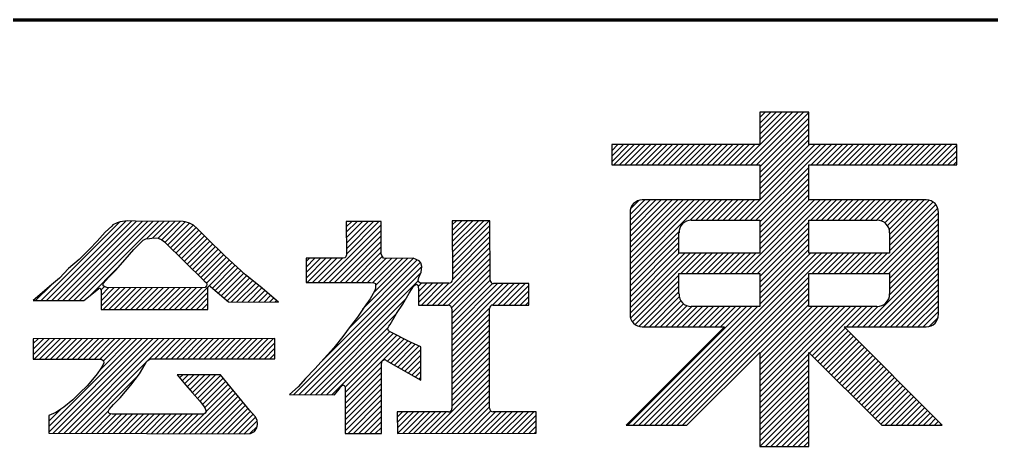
# Model space of a CAD drawing. Header units: millimetres. Extents: x 8300 to 125598, y -10383 to 40000.
# Drawn here: x 111977 to 112730, y -550 to -220 of the extents above; entities that cross this region are included whole.
import ezdxf

# ---------------------------------------------------------------- set-up
doc = ezdxf.new("R2010")
doc.units = ezdxf.units.MM
doc.header["$LTSCALE"] = 300
doc.layers.add('K他0_その他－１', color=7, linetype='CONTINUOUS')

# ---------------------------------------------------------------- blocks, each defined once
blk = doc.blocks.new('ZGroup317', base_point=(112982.37, 7361.52))
at = {"layer": 'K他0_その他－１', "color": 150, "linetype": 'Continuous', "lineweight": -3}
for p, q in [((101087.23, -219.57), (125147.52, -219.57)), ((112535.4, -332.18), (112576.27, -291.31)), ((112539.64, -332.18), (112580.52, -291.31)), ((112543.88, -332.18), (112584.76, -291.31)), ((112548.13, -332.18), (112588.7, -291.61)), ((112550.82, -312.51), (112572.03, -291.31)), ((112550.82, -308.27), (112567.79, -291.31)), ((112550.82, -304.03), (112563.54, -291.31)), ((112550.82, -299.79), (112559.3, -291.31)), ((112550.82, -295.54), (112555.06, -291.31)), ((112550.82, -333.73), (112588.7, -295.85)), ((112550.82, -337.97), (112588.7, -300.09)), ((112550.82, -342.21), (112588.7, -304.33)), ((112550.82, -346.46), (112588.7, -308.58)), ((112550.82, -350.7), (112588.7, -312.82)), ((112436.08, -329.68), (112449.32, -316.43)), ((112436.08, -325.44), (112445.08, -316.43)), ((112436.08, -321.19), (112440.84, -316.43)), ((112436.08, -316.95), (112436.59, -316.43)), ((112437.82, -332.18), (112453.57, -316.43)), ((112442.06, -332.18), (112457.81, -316.43)), ((112446.3, -332.18), (112462.05, -316.43)), ((112450.54, -332.18), (112466.29, -316.43)), ((112454.79, -332.18), (112470.54, -316.43)), ((112459.03, -332.18), (112474.78, -316.43)), ((112463.27, -332.18), (112479.02, -316.43)), ((112467.51, -332.18), (112483.26, -316.43)), ((112471.76, -332.18), (112487.51, -316.43)), ((112476, -332.18), (112491.75, -316.43)), ((112480.24, -332.18), (112495.99, -316.43)), ((112484.48, -332.18), (112500.24, -316.43)), ((112488.73, -332.18), (112504.48, -316.43)), ((112492.97, -332.18), (112508.72, -316.43)), ((112497.21, -332.18), (112512.96, -316.43)), ((112501.46, -332.18), (112517.21, -316.43)), ((112505.7, -332.18), (112521.45, -316.43)), ((112509.94, -332.18), (112525.69, -316.43)), ((112514.18, -332.18), (112529.93, -316.43)), ((112518.43, -332.18), (112534.18, -316.43)), ((112522.67, -332.18), (112538.42, -316.43)), ((112526.91, -332.18), (112542.66, -316.43)), ((112531.15, -332.18), (112546.9, -316.43)), ((112539.32, -374.93), (112597.82, -316.43)), ((112543.56, -374.93), (112602.06, -316.43)), ((112550.82, -354.94), (112589.33, -316.43)), ((112590.55, -332.18), (112606.3, -316.43)), ((112594.79, -332.18), (112610.55, -316.43)), ((112599.04, -332.18), (112614.79, -316.43)), ((112603.28, -332.18), (112619.03, -316.43)), ((112607.52, -332.18), (112623.27, -316.43)), ((112611.77, -332.18), (112627.52, -316.43)), ((112616.01, -332.18), (112631.76, -316.43)), ((112620.25, -332.18), (112636, -316.43)), ((112624.49, -332.18), (112640.24, -316.43)), ((112628.74, -332.18), (112644.49, -316.43)), ((112632.98, -332.18), (112648.73, -316.43)), ((112637.22, -332.18), (112652.97, -316.43)), ((112641.46, -332.18), (112657.21, -316.43)), ((112645.71, -332.18), (112661.46, -316.43)), ((112649.95, -332.18), (112665.7, -316.43)), ((112654.19, -332.18), (112669.94, -316.43)), ((112658.44, -332.18), (112674.19, -316.43)), ((112662.68, -332.18), (112678.43, -316.43)), ((112666.92, -332.18), (112682.67, -316.43)), ((112671.16, -332.18), (112686.91, -316.43)), ((112675.41, -332.18), (112691.16, -316.43)), ((112679.65, -332.18), (112695.4, -316.43)), ((112683.89, -332.18), (112699.64, -316.43)), ((112688.13, -332.18), (112703.45, -316.86)), ((112692.38, -332.18), (112703.45, -321.11)), ((112696.62, -332.18), (112703.45, -325.35)), ((112700.86, -332.18), (112703.45, -329.59)), ((112547.8, -374.93), (112588.7, -334.03)), ((112550.82, -376.15), (112588.7, -338.28)), ((112550.82, -380.4), (112588.7, -342.52)), ((112550.82, -384.64), (112588.7, -346.76)), ((112550.82, -388.88), (112588.7, -351)), ((112450.33, -417.25), (112508.4, -359.18)), ((112450.33, -413.01), (112504.15, -359.18)), ((112450.33, -408.77), (112499.91, -359.18)), ((112450.33, -404.53), (112495.67, -359.18)), ((112450.33, -400.28), (112491.43, -359.18)), ((112450.33, -396.04), (112487.18, -359.18)), ((112450.33, -391.8), (112482.94, -359.18)), ((112450.33, -387.56), (112478.7, -359.18)), ((112450.33, -383.31), (112474.45, -359.18)), ((112450.33, -379.07), (112470.21, -359.18)), ((112450.33, -374.83), (112465.97, -359.18)), ((112450.33, -370.58), (112461.73, -359.18)), ((112450.68, -365.99), (112457.13, -359.54)), ((112550.82, -359.18), (112459.7, -359.18)), ((112496.86, -374.96), (112512.64, -359.18)), ((112501.13, -374.93), (112516.88, -359.18)), ((112505.37, -374.93), (112521.12, -359.18)), ((112509.62, -374.93), (112525.37, -359.18)), ((112513.86, -374.93), (112529.61, -359.18)), ((112518.1, -374.93), (112533.85, -359.18)), ((112522.35, -374.93), (112538.1, -359.18)), ((112526.59, -374.93), (112542.34, -359.18)), ((112530.83, -374.93), (112546.58, -359.18)), ((112536.25, -416.18), (112593.25, -359.18)), ((112540.49, -416.18), (112597.49, -359.18)), ((112544.74, -416.18), (112601.74, -359.18)), ((112550.82, -393.12), (112588.7, -355.25)), ((112550.82, -397.37), (112589.01, -359.18)), ((112590.23, -374.93), (112605.98, -359.18)), ((112594.47, -374.93), (112610.22, -359.18)), ((112598.71, -374.93), (112614.46, -359.18)), ((112602.96, -374.93), (112618.71, -359.18)), ((112607.2, -374.93), (112622.95, -359.18)), ((112611.44, -374.93), (112627.19, -359.18)), ((112615.68, -374.93), (112631.43, -359.18)), ((112619.93, -374.93), (112635.68, -359.18)), ((112624.17, -374.93), (112639.92, -359.18)), ((112628.41, -374.93), (112644.16, -359.18)), ((112632.66, -374.93), (112648.41, -359.18)), ((112636.9, -374.93), (112652.65, -359.18)), ((112641.14, -374.93), (112656.89, -359.18)), ((112644.91, -375.4), (112661.13, -359.18)), ((112647.68, -376.88), (112665.38, -359.18)), ((112649.74, -379.07), (112669.62, -359.18)), ((112651.05, -382), (112673.86, -359.18)), ((112651.32, -385.96), (112678.1, -359.18)), ((112651.32, -390.21), (112682.08, -359.45)), ((112651.32, -394.45), (112685.02, -360.75)), ((112450.33, -368.93), (112450.33, -447.68)), ((112638.07, -416.18), (112688.71, -365.55)), ((112651.32, -398.69), (112687.23, -362.79)), ((112689.2, -447.68), (112689.2, -368.93)), ((111993.89, -437.14), (112054.69, -376.34)), ((111998.13, -437.14), (112059.64, -375.63)), ((112002.37, -437.14), (112063.87, -375.64)), ((112006.62, -437.14), (112067.98, -375.77)), ((112010.86, -437.13), (112072.2, -375.8)), ((112015.1, -437.13), (112076.41, -375.83)), ((112019.35, -437.13), (112080.62, -375.86)), ((112023.59, -437.13), (112084.84, -375.89)), ((112075.62, -389.35), (112089.05, -375.91)), ((112080.55, -388.66), (112093.26, -375.94)), ((112084.52, -388.93), (112097.48, -375.97)), ((112087.53, -390.16), (112101.69, -376)), ((112089.86, -392.08), (112105.65, -376.29)), ((112230.44, -380.02), (112234.59, -375.87)), ((112230.44, -384.26), (112238.82, -375.89)), ((112230.44, -388.5), (112243.05, -375.9)), ((112230.45, -392.74), (112247.27, -375.92)), ((112230.45, -396.98), (112251.5, -375.93)), ((112230.45, -401.22), (112255.73, -375.95)), ((112312.49, -378.58), (112315.75, -375.32)), ((112312.5, -382.81), (112319.99, -375.32)), ((112312.52, -387.04), (112324.24, -375.32)), ((112312.53, -391.27), (112328.48, -375.32)), ((112312.54, -395.5), (112332.72, -375.32)), ((112312.56, -399.73), (112336.96, -375.32)), ((112312.57, -403.96), (112341.21, -375.32)), ((112548.98, -416.18), (112588.7, -376.46)), ((112588.7, -374.93), (112641.58, -374.93)), ((112642.32, -416.18), (112689.2, -369.3)), ((112646.56, -416.18), (112689.2, -373.54)), ((112092, -394.18), (112109.05, -377.13)), ((112094.15, -396.27), (112111.72, -378.7)), ((112096.29, -398.37), (112114, -380.66)), ((112098.44, -400.47), (112116.18, -382.72)), ((112212.84, -423.08), (112257.36, -378.56)), ((112217.08, -423.08), (112257.36, -382.8)), ((112312.58, -408.19), (112341.64, -379.13)), ((112312.6, -412.42), (112341.66, -383.35)), ((112450.33, -421.5), (112488.22, -383.6)), ((112550.82, -418.58), (112588.7, -380.7)), ((112650.8, -416.18), (112689.2, -377.78)), ((112651.32, -419.9), (112689.2, -382.03)), ((112100.59, -402.56), (112118.32, -384.83)), ((112102.73, -404.66), (112120.45, -386.95)), ((112104.88, -406.76), (112122.58, -389.06)), ((112107.02, -408.85), (112124.73, -391.14)), ((112221.33, -423.08), (112257.36, -387.04)), ((112225.57, -423.08), (112257.36, -391.28)), ((112312.61, -416.65), (112341.69, -387.57)), ((112450.33, -425.74), (112488.2, -387.86)), ((112488.2, -400.43), (112488.2, -384.68)), ((112550.82, -422.82), (112588.7, -384.95)), ((112550.82, -427.07), (112588.7, -389.19)), ((112651.32, -424.15), (112689.2, -386.27)), ((112651.32, -428.39), (112689.2, -390.51)), ((112109.17, -410.95), (112126.89, -393.23)), ((112111.32, -413.05), (112129.04, -395.32)), ((112113.46, -415.14), (112131.2, -397.41)), ((112229.81, -423.08), (112257.36, -395.53)), ((112297.08, -440.66), (112341.73, -396.01)), ((112312.62, -420.88), (112341.71, -391.79)), ((112450.33, -429.98), (112488.2, -392.11)), ((112450.33, -434.23), (112488.2, -396.35)), ((112550.82, -431.31), (112588.7, -393.43)), ((112550.82, -435.55), (112588.7, -397.67)), ((112630.77, -457.43), (112689.2, -399)), ((112651.33, -432.63), (112689.2, -394.75)), ((112115.61, -417.24), (112133.35, -399.49)), ((112117.75, -419.34), (112135.51, -401.58)), ((112119.9, -421.43), (112137.69, -403.64)), ((112122.03, -423.55), (112139.89, -405.68)), ((112199.24, -406.98), (112201.89, -404.33)), ((112199.26, -411.21), (112206.14, -404.33)), ((112199.27, -415.44), (112210.38, -404.32)), ((112199.28, -419.67), (112214.63, -404.32)), ((112200.11, -423.08), (112218.87, -404.32)), ((112204.35, -423.08), (112223.12, -404.31)), ((112208.6, -423.08), (112227.37, -404.31)), ((112232.52, -458.55), (112285.44, -405.63)), ((112234.06, -423.07), (112257.36, -399.77)), ((112238.3, -423.07), (112258.52, -402.85)), ((112242.54, -423.07), (112261.08, -404.54)), ((112243.04, -443.79), (112282.47, -404.36)), ((112246.79, -423.07), (112265.32, -404.54)), ((112250.83, -423.28), (112269.62, -404.49)), ((112251.64, -430.94), (112278.22, -404.37)), ((112252.95, -425.39), (112273.92, -404.43)), ((112301.3, -440.69), (112341.76, -400.23)), ((112305.51, -440.72), (112341.78, -404.45)), ((112450.33, -446.95), (112496.85, -400.43)), ((112450.33, -442.71), (112492.6, -400.43)), ((112450.33, -438.47), (112488.36, -400.43)), ((112450.73, -450.8), (112501.09, -400.43)), ((112461.3, -533.56), (112594.43, -400.43)), ((112465.54, -533.56), (112598.67, -400.43)), ((112469.79, -533.56), (112602.91, -400.43)), ((112489.58, -416.18), (112505.33, -400.43)), ((112493.82, -416.18), (112509.57, -400.43)), ((112498.07, -416.18), (112513.82, -400.43)), ((112502.31, -416.18), (112518.06, -400.43)), ((112506.55, -416.18), (112522.3, -400.43)), ((112510.79, -416.18), (112526.54, -400.43)), ((112515.04, -416.18), (112530.79, -400.43)), ((112519.28, -416.18), (112535.03, -400.43)), ((112523.52, -416.18), (112539.27, -400.43)), ((112527.76, -416.18), (112543.51, -400.43)), ((112532.01, -416.18), (112547.76, -400.43)), ((112550.82, -439.79), (112590.18, -400.43)), ((112591.4, -416.18), (112607.16, -400.43)), ((112595.65, -416.18), (112611.4, -400.43)), ((112599.89, -416.18), (112615.64, -400.43)), ((112604.13, -416.18), (112619.88, -400.43)), ((112608.38, -416.18), (112624.13, -400.43)), ((112612.62, -416.18), (112628.37, -400.43)), ((112616.86, -416.18), (112632.61, -400.43)), ((112621.1, -416.18), (112636.85, -400.43)), ((112625.35, -416.18), (112641.1, -400.43)), ((112629.59, -416.18), (112645.34, -400.43)), ((112633.83, -416.18), (112649.58, -400.43)), ((112635.01, -457.43), (112689.2, -403.24)), ((112031.09, -433.88), (112054.69, -410.27)), ((112123.6, -426.22), (112142.09, -407.73)), ((112126.63, -427.44), (112144.29, -409.77)), ((112128.91, -429.4), (112146.5, -411.81)), ((112131.19, -431.36), (112148.7, -413.85)), ((112189.65, -509.91), (112288.82, -410.74)), ((112212.2, -483.12), (112287.83, -407.49)), ((112309.71, -440.76), (112341.8, -408.67)), ((112312.02, -442.7), (112341.82, -412.89)), ((112639.25, -457.43), (112689.2, -407.48)), ((112643.49, -457.43), (112689.2, -411.72)), ((112133.47, -433.32), (112150.9, -415.89)), ((112135.75, -435.29), (112153.16, -417.87)), ((112138.03, -437.25), (112155.51, -419.76)), ((112141.35, -438.17), (112157.87, -421.65)), ((112193.88, -509.92), (112288.27, -415.53)), ((112312.13, -446.82), (112341.85, -417.11)), ((112312.14, -451.06), (112341.87, -421.33)), ((112452.14, -453.62), (112488.2, -417.56)), ((112474.03, -533.56), (112588.7, -418.89)), ((112647.74, -457.43), (112689.2, -415.97)), ((112651.32, -416.18), (112651.32, -431.93)), ((112651.98, -457.43), (112689.2, -420.21)), ((111989.64, -437.14), (112001.39, -425.39)), ((112040.37, -428.84), (112043, -426.21)), ((112040.38, -433.07), (112046.41, -427.04)), ((112040.38, -441.56), (112054.88, -427.05)), ((112040.38, -437.31), (112050.65, -427.05)), ((112042.14, -444.04), (112059.12, -427.06)), ((112046.39, -444.04), (112063.35, -427.07)), ((112050.63, -444.04), (112067.59, -427.08)), ((112054.87, -444.04), (112071.82, -427.08)), ((112059.11, -444.04), (112076.06, -427.09)), ((112063.36, -444.04), (112080.3, -427.1)), ((112067.6, -444.04), (112084.53, -427.1)), ((112071.84, -444.04), (112088.77, -427.11)), ((112076.08, -444.04), (112093, -427.12)), ((112080.33, -444.04), (112097.24, -427.12)), ((112084.57, -444.04), (112101.48, -427.13)), ((112088.81, -444.04), (112105.71, -427.14)), ((112093.05, -444.04), (112109.95, -427.15)), ((112097.3, -444.04), (112114.18, -427.15)), ((112101.54, -444.04), (112118.42, -427.16)), ((112105.78, -444.04), (112123.54, -426.28)), ((112145.58, -438.18), (112160.22, -423.54)), ((112149.8, -438.2), (112162.58, -425.43)), ((112154.03, -438.22), (112164.9, -427.35)), ((112158.25, -438.24), (112167.19, -429.3)), ((112198.11, -509.93), (112286.21, -421.83)), ((112286.12, -426.17), (112288.6, -423.68)), ((112286.41, -438.61), (112301.32, -423.69)), ((112286.41, -434.36), (112297.08, -423.69)), ((112286.41, -430.12), (112292.84, -423.69)), ((112288.66, -440.6), (112305.56, -423.69)), ((112292.87, -440.63), (112309.8, -423.7)), ((112312.15, -455.29), (112343.61, -423.84)), ((112312.16, -459.53), (112347.67, -424.01)), ((112312.17, -463.76), (112351.92, -424.01)), ((112312.17, -468), (112356.16, -424.01)), ((112343.82, -440.59), (112360.4, -424.01)), ((112348.07, -440.58), (112364.65, -424.01)), ((112352.31, -440.58), (112368.89, -424.01)), ((112356.56, -440.58), (112371.78, -425.36)), ((112454.29, -455.72), (112488.2, -421.81)), ((112457.16, -457.09), (112488.2, -426.05)), ((112478.27, -533.56), (112588.7, -423.13)), ((112482.51, -533.56), (112588.7, -427.37)), ((112656.22, -457.43), (112689.2, -424.45)), ((112660.46, -457.43), (112689.2, -428.7)), ((112110.03, -444.04), (112123.23, -430.83)), ((112114.27, -444.04), (112123.23, -435.08)), ((112162.47, -438.26), (112169.48, -431.25)), ((112166.7, -438.28), (112171.77, -433.2)), ((112170.92, -438.3), (112174.07, -435.15)), ((112202.34, -509.94), (112276.64, -435.65)), ((112360.8, -440.58), (112371.78, -429.61)), ((112365.04, -440.58), (112371.78, -433.85)), ((112461.06, -457.43), (112488.2, -430.29)), ((112465.3, -457.43), (112488.41, -434.32)), ((112486.76, -533.56), (112588.7, -431.61)), ((112491, -533.56), (112588.7, -435.86)), ((112664.71, -457.43), (112689.2, -432.94)), ((112118.51, -444.04), (112123.23, -439.32)), ((112122.75, -444.04), (112123.23, -443.56)), ((112175.15, -438.31), (112176.36, -437.1)), ((112312.13, -443.45), (112312.28, -520.63)), ((112312.18, -472.23), (112341.37, -443.04)), ((112341.45, -520.46), (112341.36, -443.26)), ((112369.29, -440.58), (112371.78, -438.09)), ((112448.57, -533.56), (112540.45, -441.68)), ((112452.81, -533.56), (112544.69, -441.68)), ((112457.06, -533.56), (112548.93, -441.68)), ((112469.54, -457.43), (112489.65, -437.33)), ((112473.79, -457.43), (112491.64, -439.58)), ((112478.03, -457.43), (112494.35, -441.11)), ((112482.27, -457.43), (112498.02, -441.68)), ((112486.51, -457.43), (112502.26, -441.68)), ((112490.76, -457.43), (112506.51, -441.68)), ((112495, -457.43), (112510.75, -441.68)), ((112550.82, -441.68), (112497.58, -441.68)), ((112499.24, -457.43), (112514.99, -441.68)), ((112503.49, -457.43), (112519.24, -441.68)), ((112507.73, -457.43), (112523.48, -441.68)), ((112511.97, -457.43), (112527.72, -441.68)), ((112516.21, -457.43), (112531.96, -441.68)), ((112520.46, -457.43), (112536.21, -441.68)), ((112550.82, -477.98), (112588.7, -440.1)), ((112550.82, -482.22), (112591.36, -441.68)), ((112550.82, -486.46), (112595.6, -441.68)), ((112550.82, -490.71), (112599.85, -441.68)), ((112550.82, -494.95), (112604.09, -441.68)), ((112550.82, -499.19), (112608.33, -441.68)), ((112550.82, -503.43), (112612.57, -441.68)), ((112550.82, -507.68), (112616.82, -441.68)), ((112550.82, -511.92), (112621.06, -441.68)), ((112589.19, -477.8), (112625.3, -441.68)), ((112591.32, -479.91), (112629.55, -441.68)), ((112618.04, -457.43), (112633.79, -441.68)), ((112622.28, -457.43), (112638.03, -441.68)), ((112626.52, -457.43), (112642.27, -441.69)), ((112668.95, -457.43), (112689.2, -437.18)), ((112673.19, -457.43), (112689.2, -441.42)), ((112206.57, -509.96), (112269.62, -446.91)), ((112312.19, -476.47), (112341.37, -447.29)), ((112312.2, -480.7), (112341.37, -451.53)), ((112677.44, -457.43), (112689.2, -445.67)), ((112681.91, -457.2), (112688.98, -450.13)), ((112210.8, -509.97), (112263.05, -457.72)), ((112312.21, -484.93), (112341.38, -455.77)), ((112593.45, -482.02), (112617.06, -458.42)), ((111987.73, -478.99), (112000.12, -466.6)), ((111987.76, -474.72), (111995.88, -466.6)), ((111987.79, -470.45), (111991.63, -466.6)), ((111988.57, -482.39), (112004.37, -466.6)), ((111992.81, -482.39), (112008.61, -466.6)), ((111997.06, -482.39), (112012.86, -466.59)), ((111999.92, -534.68), (112068.03, -466.58)), ((111999.95, -538.9), (112072.27, -466.57)), ((112001.3, -482.39), (112017.1, -466.59)), ((112003.28, -539.81), (112076.52, -466.57)), ((112005.54, -482.39), (112021.34, -466.59)), ((112007.52, -539.82), (112080.76, -466.57)), ((112009.78, -482.39), (112025.59, -466.59)), ((112011.75, -539.83), (112085.01, -466.57)), ((112014.03, -482.39), (112029.83, -466.59)), ((112015.98, -539.84), (112089.25, -466.57)), ((112018.27, -482.39), (112034.08, -466.59)), ((112022.51, -482.39), (112038.32, -466.59)), ((112026.76, -482.39), (112042.56, -466.58)), ((112031, -482.39), (112046.81, -466.58)), ((112035.24, -482.39), (112051.05, -466.58)), ((112039.13, -491.23), (112063.78, -466.58)), ((112039.48, -482.39), (112055.3, -466.58)), ((112042.27, -483.85), (112059.54, -466.58)), ((112076.29, -483.77), (112093.49, -466.57)), ((112082.17, -482.14), (112097.74, -466.57)), ((112086.41, -482.14), (112101.98, -466.56)), ((112090.65, -482.14), (112106.23, -466.56)), ((112094.89, -482.14), (112110.47, -466.56)), ((112099.14, -482.14), (112114.71, -466.56)), ((112103.38, -482.14), (112118.96, -466.56)), ((112107.62, -482.14), (112123.2, -466.56)), ((112111.86, -482.14), (112127.45, -466.56)), ((112116.11, -482.14), (112131.69, -466.55)), ((112120.35, -482.14), (112135.94, -466.55)), ((112124.59, -482.14), (112140.18, -466.55)), ((112128.84, -482.14), (112144.42, -466.55)), ((112133.08, -482.14), (112148.67, -466.55)), ((112137.32, -482.14), (112152.91, -466.55)), ((112141.56, -482.14), (112157.16, -466.55)), ((112145.81, -482.14), (112161.4, -466.54)), ((112150.05, -482.14), (112165.64, -466.54)), ((112154.29, -482.14), (112169.89, -466.54)), ((112158.53, -482.14), (112174.13, -466.54)), ((112215.03, -509.98), (112264.04, -460.98)), ((112219.26, -510), (112266.79, -462.47)), ((112229.49, -504.01), (112269.61, -463.89)), ((112229.52, -508.22), (112272.43, -465.32)), ((112229.53, -512.45), (112275.24, -466.74)), ((112312.21, -489.17), (112341.38, -460)), ((112312.22, -493.4), (112341.39, -464.24)), ((112595.58, -484.14), (112619.18, -460.54)), ((112597.7, -486.25), (112621.3, -462.66)), ((112599.83, -488.37), (112623.42, -464.78)), ((112601.96, -490.48), (112625.54, -466.9)), ((112162.78, -482.14), (112175.14, -469.78)), ((112167.02, -482.14), (112175.14, -474.02)), ((112262.27, -483.96), (112278.06, -468.17)), ((112264.97, -485.5), (112280.89, -469.58)), ((112267.67, -487.04), (112283.78, -470.94)), ((112270.37, -488.59), (112286.66, -472.3)), ((112312.23, -497.64), (112341.39, -468.48)), ((112312.24, -501.87), (112341.4, -472.72)), ((112604.09, -492.6), (112627.66, -469.02)), ((112606.22, -494.71), (112629.78, -471.14)), ((112608.35, -496.82), (112631.91, -473.27)), ((112171.26, -482.14), (112175.14, -478.26)), ((112273.07, -490.13), (112288.15, -475.05)), ((112275.77, -491.67), (112288.14, -479.3)), ((112312.25, -506.11), (112341.4, -476.95)), ((112312.26, -510.34), (112341.41, -481.19)), ((112550.82, -516.16), (112588.7, -478.28)), ((112610.47, -498.94), (112634.03, -475.39)), ((112612.6, -501.05), (112636.15, -477.51)), ((112614.73, -503.17), (112638.27, -479.63)), ((112616.86, -505.28), (112640.39, -481.75)), ((112020.21, -539.85), (112075.51, -484.55)), ((112229.54, -516.69), (112257.7, -488.53)), ((112278.47, -493.22), (112288.13, -483.55)), ((112281.17, -494.76), (112288.13, -487.8)), ((112312.26, -514.58), (112341.41, -485.43)), ((112550.82, -520.41), (112588.7, -482.53)), ((112550.82, -524.65), (112588.7, -486.77)), ((112618.99, -507.4), (112642.51, -483.87)), ((112621.12, -509.51), (112644.63, -485.99)), ((112623.24, -511.62), (112646.75, -488.11)), ((112024.44, -539.86), (112068.69, -495.61)), ((112099.36, -494.64), (112099.48, -494.52)), ((112101.3, -496.95), (112103.72, -494.52)), ((112103.23, -499.26), (112107.96, -494.53)), ((112105.16, -501.57), (112112.2, -494.53)), ((112107.11, -503.87), (112116.44, -494.53)), ((112109.06, -506.15), (112120.68, -494.54)), ((112111.02, -508.44), (112124.92, -494.54)), ((112113.02, -510.68), (112129.16, -494.54)), ((112115.03, -512.91), (112133.2, -494.75)), ((112117.04, -515.15), (112135.11, -497.08)), ((112229.56, -520.92), (112257.69, -492.78)), ((112229.57, -525.15), (112257.69, -497.03)), ((112283.87, -496.3), (112288.12, -492.05)), ((112286.56, -497.85), (112288.11, -496.3)), ((112295.5, -539.83), (112341.42, -493.91)), ((112312.27, -518.81), (112341.42, -489.67)), ((112550.82, -528.89), (112588.7, -491.01)), ((112550.82, -533.13), (112588.7, -495.26)), ((112625.37, -513.74), (112648.88, -490.24)), ((112627.5, -515.85), (112651, -492.36)), ((112629.63, -517.97), (112653.12, -494.48)), ((112631.76, -520.08), (112655.24, -496.6)), ((112118.9, -517.53), (112137.03, -499.4)), ((112120.69, -519.98), (112138.94, -501.73)), ((112121.67, -523.25), (112140.86, -504.06)), ((112229.58, -529.38), (112257.68, -501.27)), ((112299.75, -539.82), (112341.42, -498.14)), ((112304, -539.81), (112341.43, -502.38)), ((112550.82, -537.38), (112588.7, -499.5)), ((112550.82, -541.62), (112588.7, -503.74)), ((112633.89, -522.2), (112657.36, -498.72)), ((112636.01, -524.31), (112659.48, -500.84)), ((112638.14, -526.43), (112661.6, -502.96)), ((112109.09, -540.07), (112142.77, -506.39)), ((112113.32, -540.08), (112144.68, -508.72)), ((112117.55, -540.09), (112146.6, -511.04)), ((112229.59, -533.61), (112257.68, -505.52)), ((112229.6, -537.84), (112257.67, -509.77)), ((112308.25, -539.81), (112341.43, -506.62)), ((112312.49, -539.8), (112341.44, -510.86)), ((112550.82, -545.86), (112588.7, -507.98)), ((112640.27, -528.54), (112663.73, -505.09)), ((112642.4, -530.65), (112665.85, -507.21)), ((112644.53, -532.77), (112667.97, -509.33)), ((112647.98, -533.56), (112670.09, -511.45)), ((112121.78, -540.1), (112148.51, -513.37)), ((112126.02, -540.11), (112150.43, -515.7)), ((112130.25, -540.12), (112152.34, -518.03)), ((112231.76, -539.93), (112257.67, -514.02)), ((112235.99, -539.94), (112257.66, -518.26)), ((112316.74, -539.8), (112341.44, -515.09)), ((112320.99, -539.79), (112341.45, -519.33)), ((112550.87, -550.06), (112588.7, -512.23)), ((112555.11, -550.06), (112588.7, -516.47)), ((112652.22, -533.56), (112672.21, -513.57)), ((112656.46, -533.56), (112674.33, -515.69)), ((112660.71, -533.56), (112676.45, -517.81)), ((111999.87, -526.25), (112000.1, -526.02)), ((111999.9, -530.46), (112009.36, -521)), ((112028.68, -539.87), (112046.18, -522.37)), ((112032.91, -539.88), (112047.99, -524.8)), ((112037.14, -539.89), (112051.99, -525.05)), ((112041.37, -539.9), (112056.23, -525.05)), ((112045.61, -539.91), (112060.46, -525.05)), ((112049.84, -539.92), (112064.7, -525.06)), ((112054.07, -539.93), (112068.94, -525.06)), ((112058.3, -539.94), (112073.18, -525.06)), ((112062.53, -539.95), (112077.42, -525.07)), ((112066.77, -539.96), (112081.66, -525.07)), ((112071, -539.97), (112085.9, -525.07)), ((112075.23, -539.98), (112090.14, -525.07)), ((112079.46, -540), (112094.38, -525.08)), ((112083.7, -540.01), (112098.62, -525.08)), ((112087.93, -540.02), (112102.86, -525.08)), ((112092.16, -540.03), (112107.1, -525.09)), ((112096.39, -540.04), (112111.34, -525.09)), ((112100.62, -540.05), (112115.58, -525.09)), ((112104.86, -540.06), (112119.97, -524.94)), ((112134.48, -540.13), (112154.26, -520.36)), ((112138.71, -540.14), (112156.2, -522.65)), ((112142.95, -540.15), (112158.19, -524.91)), ((112240.21, -539.96), (112257.66, -522.51)), ((112244.44, -539.97), (112257.66, -526.76)), ((112269.88, -527.26), (112273.99, -523.15)), ((112269.93, -531.46), (112278.21, -523.17)), ((112269.97, -535.65), (112282.44, -523.19)), ((112270.02, -539.85), (112286.66, -523.21)), ((112274.25, -539.86), (112290.89, -523.22)), ((112278.5, -539.85), (112295.11, -523.24)), ((112282.75, -539.84), (112299.34, -523.26)), ((112287, -539.84), (112303.56, -523.28)), ((112291.25, -539.83), (112307.79, -523.29)), ((112325.24, -539.78), (112342.47, -522.56)), ((112329.49, -539.78), (112346.13, -523.14)), ((112333.74, -539.77), (112350.37, -523.14)), ((112337.99, -539.76), (112354.62, -523.14)), ((112342.24, -539.76), (112358.86, -523.14)), ((112346.49, -539.75), (112363.1, -523.14)), ((112350.73, -539.75), (112367.35, -523.14)), ((112354.98, -539.74), (112371.59, -523.14)), ((112359.23, -539.73), (112375.83, -523.14)), ((112363.48, -539.73), (112377.41, -525.8)), ((112559.35, -550.06), (112588.7, -520.71)), ((112563.6, -550.06), (112588.7, -524.95)), ((112664.95, -533.56), (112678.57, -519.93)), ((112669.19, -533.56), (112680.7, -522.06)), ((112673.43, -533.56), (112682.82, -524.18)), ((112677.68, -533.56), (112684.94, -526.3)), ((112147.18, -540.16), (112160.09, -527.25)), ((112151.41, -540.17), (112161.38, -530.21)), ((112155.76, -540.07), (112161.32, -534.51)), ((112248.67, -539.99), (112257.65, -531)), ((112367.73, -539.72), (112377.41, -530.04)), ((112371.98, -539.72), (112377.41, -534.29)), ((112567.84, -550.06), (112588.7, -529.2)), ((112572.08, -550.06), (112588.7, -533.44)), ((112681.92, -533.56), (112687.06, -528.42)), ((112686.16, -533.56), (112689.18, -530.54)), ((112690.41, -533.56), (112691.3, -532.66)), ((112252.89, -540), (112257.65, -535.25)), ((112257.12, -540.02), (112257.64, -539.5)), ((112376.23, -539.71), (112377.41, -538.53)), ((112576.32, -550.06), (112588.7, -537.68)), ((112580.57, -550.06), (112588.7, -541.92)), ((112584.81, -550.06), (112588.7, -546.17))]:
    blk.add_line(p, q, dxfattribs=at)
for points in [[(112679.82, -359.18), (112588.7, -359.18), (112588.7, -332.18), (112703.45, -332.18), (112703.45, -316.43), (112588.7, -316.43), (112588.7, -291.31), (112550.82, -291.31), (112550.82, -316.43), (112436.08, -316.43), (112436.08, -332.18), (112550.82, -332.18), (112550.82, -359.18)], [(112535.07, -374.93), (112550.82, -359.18), (112593.57, -316.43)], [(112109.05, -377.13), (112105.59, -376.27), (112104.05, -376.02), (112066.97, -375.76), (112060.58, -375.51), (112055.21, -376.18), (112052.78, -376.91), (112049.51, -378.41), (112048.67, -379.45), (112043.69, -384.12), (112037.3, -391.14), (112031.47, -397.39), (112023.43, -405.43), (112015.16, -412.4), (112008.23, -419.68), (112000.51, -426.13), (111993.06, -432.59), (111987.73, -437.14), (112027.08, -437.13), (112038.3, -428.01)], [(112309.94, -423.7), (112287.89, -423.68), (112286.57, -422.84), (112286.09, -421.48), (112286.69, -419.35), (112288.44, -415.12), (112288.85, -410.85), (112288.14, -407.88), (112286.85, -406.23), (112282.34, -404.31), (112261.45, -404.6), (112259.31, -404.26), (112258.55, -402.9), (112257.36, -401.3), (112257.36, -375.96), (112230.44, -375.85), (112230.45, -401.71), (112230.13, -403.31), (112229.3, -404.09), (112227.94, -404.31), (112199.23, -404.33), (112199.29, -423.08), (112247.01, -423.07), (112249.2, -423.07), (112251.7, -423.38), (112252.95, -424.01), (112252.95, -424.95), (112252.95, -425.89), (112252.95, -427.76), (112252.31, -429.76), (112248.9, -435.81), (112244.14, -442.09), (112239.05, -449.97), (112233.46, -457.29), (112227.85, -464.88), (112220.86, -473.76), (112213.36, -481.83), (112206.12, -489.9), (112198.9, -497.44), (112193.06, -503.95), (112186.44, -509.9), (112221.37, -510), (112224.9, -505.79), (112226.59, -503.16), (112227.69, -502.39), (112228.75, -502.7), (112229.27, -503.25), (112229.51, -504.06), (112229.61, -539.92), (112257.64, -540.02), (112257.7, -486.22), (112258.31, -483.83), (112259.13, -483.32), (112260.49, -482.82), (112261.27, -483.39), (112288.11, -498.73), (112288.15, -473), (112280.23, -469.26), (112264.94, -461.53), (112263.1, -460.4), (112262.63, -458.51), (112263.48, -456.93), (112264.33, -455.61), (112269.43, -447.2), (112274.23, -439.85), (112279.06, -431.44), (112282.73, -425.66), (112283.83, -424.89), (112284.92, -424.39), (112285.96, -425.23), (112286.41, -427.92), (112286.41, -440.58), (112309.44, -440.75)], [(112341.87, -421.33), (112341.62, -375.32), (112312.48, -375.32), (112312.62, -421.02)], [(112497.58, -374.93), (112550.82, -374.93), (112550.82, -400.43), (112488.2, -400.43)], [(112651.32, -384.68), (112651.32, -400.43), (112588.7, -400.43), (112588.7, -374.93)], [(112125.2, -426.21), (112139.08, -438.16), (112177.8, -438.33), (112163.72, -426.34), (112152.23, -417.13), (112136.36, -402.41), (112122.33, -388.82), (112115.07, -381.61), (112111.94, -378.83), (112109.05, -377.13)], [(112488.2, -431.93), (112488.2, -416.18), (112550.82, -416.18), (112550.82, -441.68)], [(112641.58, -441.68), (112588.7, -441.68), (112588.7, -416.18), (112651.32, -416.18)], [(112040.38, -429), (112040.38, -444.04), (112123.23, -444.04), (112123.23, -427.08)], [(112344.04, -440.58), (112371.78, -440.58), (112371.78, -424.01), (112344.55, -424.01)], [(112459.7, -457.43), (112523.45, -457.43), (112447.32, -533.56), (112494.2, -533.56), (112550.82, -477.31), (112550.82, -550.06), (112588.7, -550.06), (112588.7, -477.31), (112645.32, -533.56), (112692.2, -533.56), (112616.07, -457.43), (112679.82, -457.43)], [(112309.6, -523.3), (112269.84, -523.14), (112270.02, -539.86), (112377.41, -539.71), (112377.41, -523.14), (112344.13, -523.14)]]:
    blk.add_lwpolyline(points, dxfattribs=at)
for points in [[(112122.19, -425.8), (112121.19, -426.9), (112119.14, -427.16), (112044.97, -427.04), (112043.38, -426.45), (112042.07, -425.6), (112042.12, -424), (112046.29, -419.31), (112051.56, -413.85), (112059.08, -405.25), (112065.76, -397.7), (112071.02, -392.51), (112072.97, -390.43), (112075.15, -389.43), (112077.84, -388.98), (112079.72, -388.77), (112081.34, -388.56), (112084.54, -388.93), (112087.45, -390.1), (112089.54, -391.77), (112120.18, -421.71), (112122, -423.38), (112122.23, -424.73)], [(112119.97, -524.94), (112119.14, -525.1), (112048.95, -525.04), (112046.56, -524.43), (112045.8, -523.06), (112046.66, -521.49), (112050, -517.57), (112055.21, -512.31), (112063.36, -502.46), (112070.07, -493.84), (112074.61, -486.21), (112075.75, -484.11), (112077.39, -483.09), (112078.99, -482.14), (112175.14, -482.14), (112175.14, -466.54), (111987.82, -466.6), (111987.7, -482.39), (112040.63, -482.39), (112042.26, -483.82), (112042.49, -485.17), (112041.89, -487.02), (112040.19, -489.65), (112037.38, -493.85), (112033.75, -498.28), (112029.57, -502.97), (112024.04, -508.42), (112018.5, -513.87), (112011.61, -519.54), (112005.31, -523.62), (111999.87, -526.13), (111999.96, -539.8), (112151.64, -540.18), (112156.2, -540.06), (112159.19, -538.54), (112161.16, -535.66), (112161.52, -532.99), (112161.36, -529.77), (112159.85, -526.77), (112155.45, -521.81), (112133.03, -494.54), (112099.26, -494.52), (112105.71, -502.23), (112111.13, -508.57), (112117.08, -515.2), (112119.65, -518.5), (112121.19, -520.69), (112121.92, -522.86), (112121.07, -524.17)]]:
    blk.add_lwpolyline(points, close=True, dxfattribs=at)
for centre, radius, start, end in [((112459.69, -368.56), 9.37, 89.95239, 182.29069), ((112679.83, -368.56), 9.38, 357.71847, 90.05677), ((112497.57, -384.31), 9.37, 89.95327, 182.29157), ((112641.96, -384.3), 9.37, 357.65177, 92.33236), ((112309.94, -421.02), 2.68, 269.95709, 359.92744), ((112344.55, -421.33), 2.68, 180.13963, 270.00138), ((112039.11, -429), 1.27, 359.9641, 129.07193), ((112124.41, -427.08), 1.18, 47.36694, 179.96854), ((112497.57, -432.31), 9.37, 177.70843, 270.04673), ((112641.96, -432.32), 9.37, 267.66764, 2.34823), ((112309.42, -443.45), 2.7, 0.12444, 89.60094), ((112344.04, -443.26), 2.68, 89.98898, 180.05596), ((112459.69, -448.06), 9.38, 177.70755, 270.04585), ((112679.83, -448.06), 9.38, 269.94499, 2.2833), ((112309.61, -520.64), 2.66, 269.76051, 0.11073), ((112344.13, -520.45), 2.68, 180.06557, 269.99855)]:
    blk.add_arc(centre, radius, start, end, dxfattribs=at)
blk = doc.blocks.new('ZGroup344', base_point=(112982.37, 7361.31))
at = {"layer": 'K他0_その他－１', "color": 150, "linetype": 'Continuous', "lineweight": 90}
blk.add_line((101087.23, -219.78), (125147.52, -219.78), dxfattribs=at)

msp = doc.modelspace()

# ---------------------------------------------------------------- block references
at = {"layer": 'K他0_その他－１', "linetype": 'Continuous', "lineweight": 5}
for name, p in [('ZGroup317', (112982.37, 7361.52)), ('ZGroup344', (112982.37, 7361.31))]:
    msp.add_blockref(name, p, dxfattribs=at)

doc.saveas('drawing.dxf')
